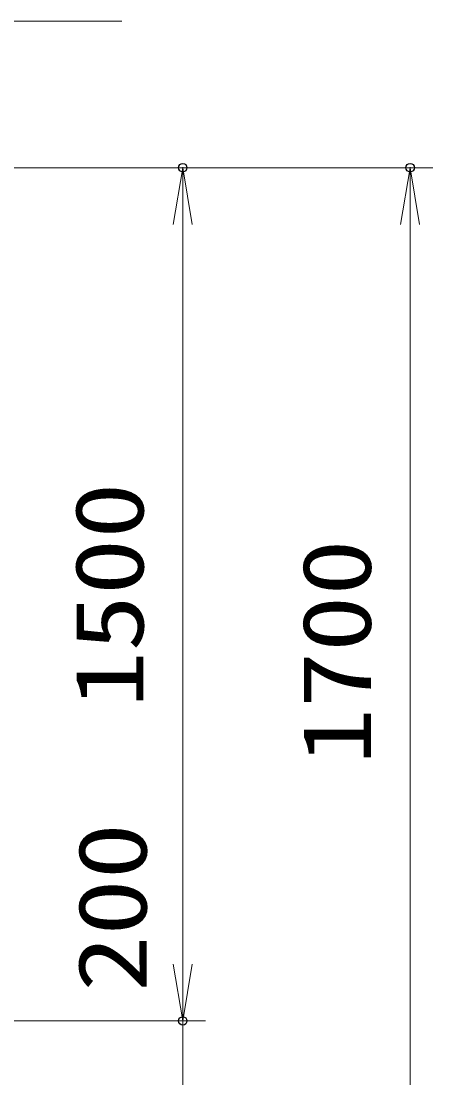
# Model space of a CAD drawing. Units: millimetres at full size. Extents: x -11880 to 11880, y -8400 to 8400.
# Drawn here: x 6901 to 7625, y -753 to 1104 of the extents above; entities that cross this region are included whole.
import ezdxf
from ezdxf.enums import TextEntityAlignment as Align

# ---------------------------------------------------------------- set-up
doc = ezdxf.new("R2010")
doc.units = ezdxf.units.MM
doc.header["$LTSCALE"] = 30
doc.header["$PDMODE"] = 32
doc.header["$PDSIZE"] = 15
doc.layers.add('0-4_寸法線', color=4, linetype='Continuous', lineweight=18)
doc.layers.add('0-5_0', color=7, linetype='Continuous', lineweight=18)
doc.layers.add('0-6_Defpoints', color=7, linetype='Continuous')
doc.styles.add('ＭＳ ゴシック', font='')
doc.styles.get('ＭＳ ゴシック').set_extended_font_data('MS Gothic')

# ---------------------------------------------------------------- blocks, each defined once
blk = doc.blocks.new('_Open')
at = {"layer": '0-5_0', "color": 4}
blk.add_line((-30, 5), (0, 0), dxfattribs=at)
blk.add_lwpolyline([(-30, -5), (0, 0), (-30, 0)], dxfattribs=at)
blk = doc.blocks.new('S298')
at = {"layer": '0-4_寸法線'}
blk.add_lwpolyline([(5438892.3, 81116521), (5401572.3, 81116521), (5379451.4, 81063509.4), (5378296.1, 81060740.8)], dxfattribs=at)

msp = doc.modelspace()

# ---------------------------------------------------------------- linework, layer by layer
at = {"layer": '0-4_寸法線'}
for p, q in [((4898.04, 846.63), (7225.27, 846.63)), ((4898.04, 846.63), (7625.27, 846.63)), ((7185.27, -653.37), (7185.27, 846.63)), ((7585.27, -853.37), (7585.27, 846.63)), ((7185.27, -553.37), (7185.27, -453.37)), ((5628.04, -653.37), (7225.27, -653.37)), ((5628.04, -653.37), (7225.27, -653.37)), ((7185.27, -853.37), (7185.27, -653.37))]:
    msp.add_line(p, q, dxfattribs=at)
at = {"layer": '0-6_Defpoints'}
for p in [(7185.27, 846.63), (7585.27, 846.63), (7185.27, -653.37)]:
    msp.add_point(p, dxfattribs=at)

# ---------------------------------------------------------------- block references
at = {"layer": '0-4_寸法線', "xscale": 0.03333333, "yscale": 0.03333333}
msp.add_blockref('S298', (-174218.27, -2702779.54), dxfattribs=at)
at = {"layer": '0-4_寸法線', "xscale": 3.333333, "yscale": 3.333333}
for p, rotation in [((7185.27, 846.63), 90), ((7585.27, 846.63), 90), ((7185.27, -653.37), 270), ((7185.27, -653.37), 270)]:
    msp.add_blockref('_Open', p, dxfattribs=dict(at, rotation=rotation))

# ---------------------------------------------------------------- texts
at = {"layer": '0-4_寸法線', "color": 254, "style": 'ＭＳ ゴシック', "width": 1.2}
for s, p in [('1500', (7152.58, -102.57)), ('1700', (7552.58, -202.57)), ('200', (7158.08, -602.17))]:
    msp.add_text(s, height=121.2, rotation=90, dxfattribs=at).set_placement(p, align=Align.BOTTOM_LEFT)

doc.saveas('drawing.dxf')
